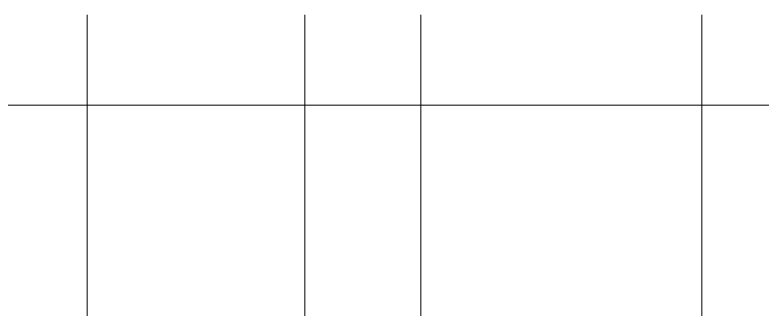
# Model space of a CAD drawing. Header units: millimetres. Extents: x 12986 to 523328, y -9759 to 30092.
# Drawn here: x 488780 to 502331, y 19436 to 24768 of the extents above; entities that cross this region are included whole.
import ezdxf

# ---------------------------------------------------------------- set-up
doc = ezdxf.new("R2010")
doc.units = ezdxf.units.MM
doc.layers.add('Оси-1', color=7, linetype='Continuous', lineweight=20)

msp = doc.modelspace()

# ---------------------------------------------------------------- linework, layer by layer
at = {"layer": 'Оси-1'}
for p, q in [((490090.80852, -8019.25359), (490090.80852, 24767.68957)), ((494040.80852, -8019.25359), (494040.80852, 24767.68957)), ((496140.80852, -8019.25359), (496140.80852, 24767.68957)), ((501240.80852, -8019.25359), (501240.80852, 24767.68957)), ((389220.80855, 23130.74623), (521382.43658, 23130.74623))]:
    msp.add_line(p, q, dxfattribs=at)

doc.saveas('drawing.dxf')
